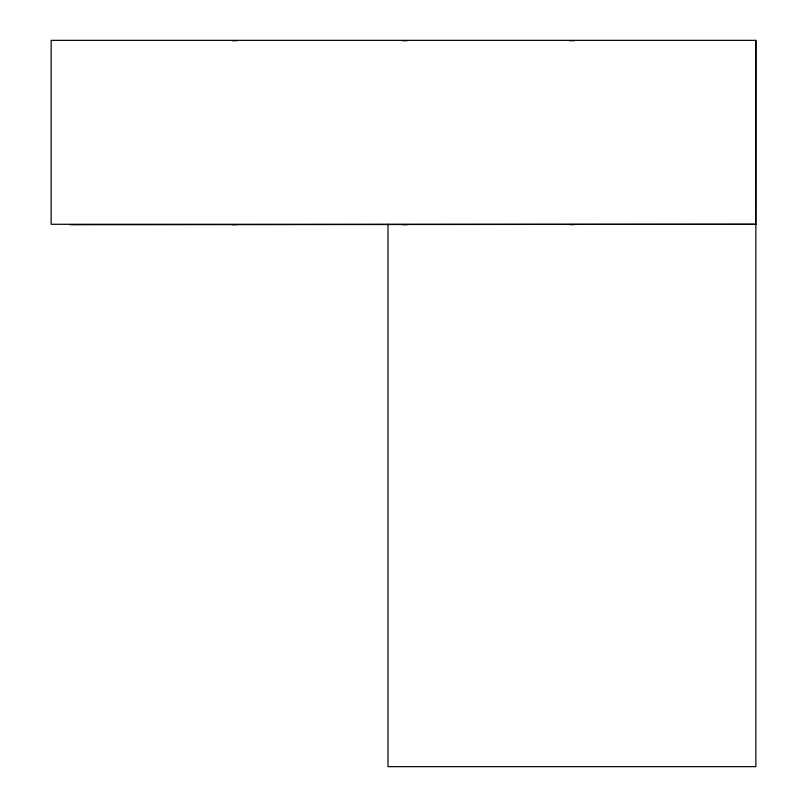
<?xml version="1.0" encoding="UTF-8"?>
<svg xmlns="http://www.w3.org/2000/svg" width="807" height="807" viewBox="0 0 807 807"><rect width="100%" height="100%" fill="white"/><g stroke="black" fill="none" stroke-linecap="round" stroke-linejoin="round"><path stroke-width="1.21" d="M755.846 224.285L51.154 224.285L51.154 40.35L755.846 40.35L755.756 224.285L70.35 224.729M232.265 40.713L236.986 40.713M402.522 40.713L407.242 40.713M569.48 40.713L574.191 40.713M232.265 224.649L236.986 224.649M402.522 224.649L407.242 224.649M569.48 224.649L574.191 224.649M755.846 40.35L755.846 766.65L387.985 766.65L387.985 224.285"/></g></svg>
